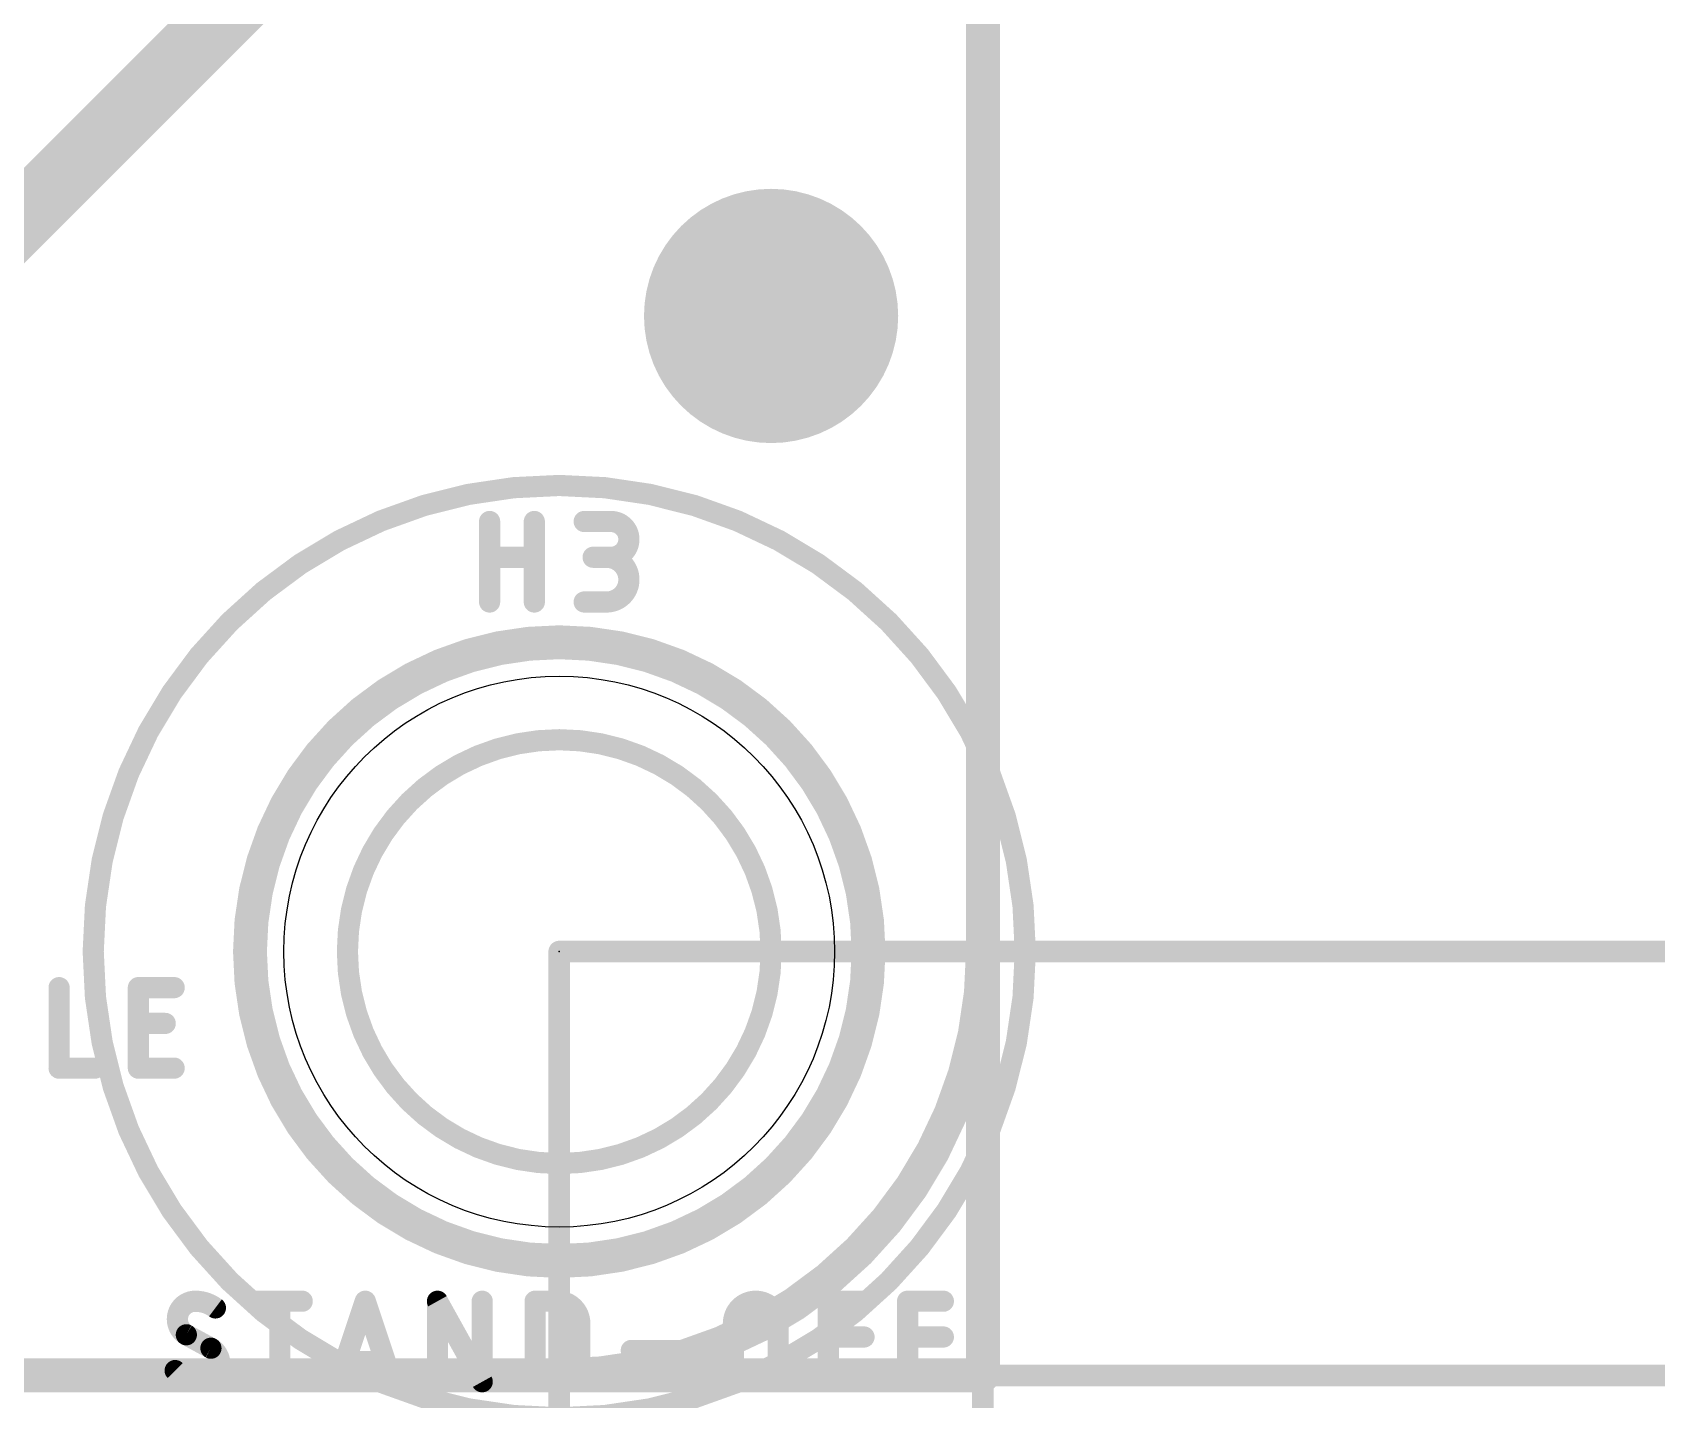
# Model space of a CAD drawing. Extents: x -33 to 53.6, y -13.2 to 65.9.
# Drawn here: x 17.16 to 26.9, y -0.14 to 8.05 of the extents above; entities that cross this region are included whole.
import ezdxf

# ---------------------------------------------------------------- set-up
doc = ezdxf.new("R2010")
doc.units = 0
for name, color, linetype in [('1', 12, 'CONTINUOUS'), ('16', 132, 'CONTINUOUS'), ('17', 110, 'CONTINUOUS'), ('20', 31, 'CONTINUOUS'), ('23', 53, 'CONTINUOUS'), ('25', 253, 'CONTINUOUS'), ('27', 253, 'CONTINUOUS'), ('39', 12, 'CONTINUOUS'), ('41', 12, 'CONTINUOUS'), ('42', 132, 'CONTINUOUS'), ('47', 253, 'CONTINUOUS'), ('51', 253, 'CONTINUOUS')]:
    doc.layers.add(name, color=color, linetype=linetype)

# ---------------------------------------------------------------- blocks, each defined once
blk = doc.blocks.new('ROUNDP')
at = {"const_width": 0.5}
blk.add_lwpolyline([(0, -0.25, 1), (0, 0.25, 1), (0, -0.25)], format="xyb", dxfattribs=at)

msp = doc.modelspace()

# ---------------------------------------------------------------- linework, layer by layer
at = {"layer": '1'}
for points, const_width in [([(22.86, 0), (22.86, 50.8)], 0.2032), ([(19.05, 8.89), (13.97, 3.81)], 0.4064), ([(0, 0), (22.86, 0)], 0.2032)]:
    msp.add_lwpolyline(points, dxfattribs=dict(at, const_width=const_width))
at = {"layer": '1', "const_width": 0.1016}
for points in [[(22.86, -0.0508, 1), (22.86, 0.0508)], [(22.8092, 0, 1), (22.9108, 0)]]:
    msp.add_lwpolyline(points, format="xyb", dxfattribs=at)
at = {"layer": '16', "const_width": 0.2032}
for points in [[(22.86, 50.8), (22.86, 0)], [(22.86, 0), (0, 0)]]:
    msp.add_lwpolyline(points, dxfattribs=at)
at = {"layer": '16', "const_width": 0.1016}
for points in [[(22.86, -0.0508, 1), (22.86, 0.0508)], [(22.8092, 0, 1), (22.9108, 0)]]:
    msp.add_lwpolyline(points, format="xyb", dxfattribs=at)
at = {"layer": '20', "const_width": 0.2032}
for points in [[(22.86, 48.26), (22.86, 2.54)], [(20.32, 0), (2.54, 0)]]:
    msp.add_lwpolyline(points, dxfattribs=at)
at = {"layer": '20'}
for points, const_width in [([(20.32, 0, 0.4142), (22.86, 2.54)], 0.2032), ([(22.9108, 2.54, 1), (22.8092, 2.54)], 0.1016), ([(22.8092, 2.54, 1), (22.9108, 2.54)], 0.1016), ([(20.32, 0.0508, 1), (20.32, -0.0508)], 0.1016), ([(20.32, -0.0508, 1), (20.32, 0.0508)], 0.1016)]:
    msp.add_lwpolyline(points, format="xyb", dxfattribs=dict(at, const_width=const_width))
msp.add_circle((20.32, 2.54), 1.651, dxfattribs=at)
at = {"layer": '23'}
msp.add_point((20.32, 2.54), dxfattribs=at)
at = {"layer": '25', "const_width": 0.127}
for points in [[(19.9025, 4.6355), (19.9025, 5.1181)], [(20.1706, 5.1181), (20.1706, 4.6355)], [(20.4694, 5.1181), (20.6303, 5.1181)], [(19.9025, 4.9036), (20.1706, 4.9036)], [(20.6303, 4.9036), (20.523, 4.9036)], [(20.4694, 4.6355), (20.6035, 4.6355)]]:
    msp.add_lwpolyline(points, dxfattribs=at)
at = {"layer": '25'}
for points, const_width in [([(19.9342, 5.1181, 1), (19.8707, 5.1181)], 0.0635), ([(20.2023, 5.1181, 1), (20.1388, 5.1181)], 0.0635), ([(20.4694, 5.1498, 1), (20.4694, 5.0864)], 0.0635), ([(20.6303, 4.9036, 1), (20.6303, 5.1181)], 0.127), ([(20.6303, 5.1498, 1), (20.6303, 5.0864)], 0.0635), ([(20.6303, 5.0864, 1), (20.6303, 5.1498)], 0.0635), ([(19.9025, 4.9354, 1), (19.9025, 4.8719)], 0.0635), ([(20.1706, 4.8719, 1), (20.1706, 4.9354)], 0.0635), ([(20.523, 4.9354, 1), (20.523, 4.8719)], 0.0635), ([(20.6035, 4.6355, 1), (20.6035, 4.9036)], 0.127), ([(20.6035, 4.9354, 1), (20.6035, 4.8719)], 0.0635), ([(20.6303, 4.9354, 1), (20.6303, 4.8719)], 0.0635), ([(20.6303, 4.8719, 1), (20.6303, 4.9354)], 0.0635), ([(20.4694, 4.6673, 1), (20.4694, 4.6038)], 0.0635), ([(20.6035, 4.6673, 1), (20.6035, 4.6038)], 0.0635), ([(20.6035, 4.6038, 1), (20.6035, 4.6673)], 0.0635), ([(19.8707, 4.6355, 1), (19.9342, 4.6355)], 0.0635), ([(20.1388, 4.6355, 1), (20.2023, 4.6355)], 0.0635)]:
    msp.add_lwpolyline(points, format="xyb", dxfattribs=dict(at, const_width=const_width))
at = {"layer": '27', "const_width": 0.127}
for points in [[(17.3214, 2.3241), (17.3214, 1.8415)], [(17.7968, 1.8415), (17.7968, 2.3241)], [(17.7968, 2.3241), (18.0113, 2.3241)], [(17.7968, 2.1096), (17.9577, 2.1096)], [(17.3214, 1.8415), (17.5359, 1.8415)], [(18.0113, 1.8415), (17.7968, 1.8415)], [(18.511, 0.4445), (18.7791, 0.4445)], [(18.6451, -0.0381), (18.6451, 0.4445)], [(18.9963, -0.0381), (19.1571, 0.4445)], [(19.1571, 0.4445), (19.318, -0.0381)], [(19.59, -0.0381), (19.59, 0.4445)], [(19.59, 0.4445), (19.8581, -0.0381)], [(19.8581, -0.0381), (19.8581, 0.4445)], [(20.1752, -0.0381), (20.1752, 0.4445)], [(20.1752, 0.4445), (20.3093, 0.4445)], [(21.9328, -0.0381), (21.9328, 0.4445)], [(21.9328, 0.4445), (22.1473, 0.4445)], [(22.4083, -0.0381), (22.4083, 0.4445)], [(22.4083, 0.4445), (22.6228, 0.4445)], [(18.2317, 0.163), (18.0843, 0.2434)], [(20.4433, 0.3104), (20.4433, 0.096)], [(21.3639, 0.096), (21.3639, 0.3104)], [(21.632, 0.3104), (21.632, 0.096)], [(21.9328, 0.23), (22.1473, 0.23)], [(22.4083, 0.23), (22.6228, 0.23)], [(20.7519, 0.1496), (21.0736, 0.1496)], [(19.2778, 0.0825), (19.0365, 0.0825)], [(20.3093, -0.0381), (20.1752, -0.0381)]]:
    msp.add_lwpolyline(points, dxfattribs=at)
at = {"layer": '27'}
for points, const_width in [([(17.3531, 2.3241, 1), (17.2896, 2.3241)], 0.0635), ([(17.7968, 2.3559, 1), (17.7968, 2.2923)], 0.0635), ([(17.8286, 2.3241, 1), (17.7651, 2.3241)], 0.0635), ([(18.0113, 2.2923, 1), (18.0113, 2.3559)], 0.0635), ([(17.7968, 2.1414, 1), (17.7968, 2.0779)], 0.0635), ([(17.9577, 2.0779, 1), (17.9577, 2.1414)], 0.0635), ([(17.3214, 1.8733, 1), (17.3214, 1.8098)], 0.0635), ([(17.2896, 1.8415, 1), (17.3531, 1.8415)], 0.0635), ([(17.5359, 1.8098, 1), (17.5359, 1.8733)], 0.0635), ([(17.7968, 1.8733, 1), (17.7968, 1.8098)], 0.0635), ([(17.7651, 1.8415, 1), (17.8286, 1.8415)], 0.0635), ([(18.0113, 1.8098, 1), (18.0113, 1.8733)], 0.0635), ([(18.1379, 0.4445, 0.4142), (18.0306, 0.3373)], 0.127), ([(18.2585, 0.4043, 0.1623), (18.1379, 0.4445)], 0.127), ([(18.1379, 0.4762, 1), (18.1379, 0.4128)], 0.0635), ([(18.1379, 0.4127, 1), (18.1379, 0.4762)], 0.0635), ([(18.511, 0.4763, 1), (18.511, 0.4128)], 0.0635), ([(18.6768, 0.4445, 1), (18.6133, 0.4445)], 0.0635), ([(18.7791, 0.4128, 1), (18.7791, 0.4763)], 0.0635), ([(19.1872, 0.4545, 1), (19.127, 0.4345)], 0.0635), ([(19.1872, 0.4345, 1), (19.127, 0.4545)], 0.0635), ([(19.6217, 0.4445, 1), (19.5582, 0.4445)], 0.0635), ([(19.6177, 0.4599, 1), (19.5622, 0.4291)], 0.0635), ([(19.8899, 0.4445, 1), (19.8264, 0.4445)], 0.0635), ([(20.1752, 0.4763, 1), (20.1752, 0.4128)], 0.0635), ([(20.207, 0.4445, 1), (20.1435, 0.4445)], 0.0635), ([(20.3093, 0.4763, 1), (20.3093, 0.4128)], 0.0635), ([(20.4433, 0.3104, 0.4142), (20.3093, 0.4445)], 0.127), ([(20.3093, 0.4128, 1), (20.3093, 0.4763)], 0.0635), ([(21.632, 0.3104, 1), (21.3639, 0.3104)], 0.127), ([(21.9645, 0.4445, 1), (21.901, 0.4445)], 0.0635), ([(21.9328, 0.4763, 1), (21.9328, 0.4128)], 0.0635), ([(22.1473, 0.4128, 1), (22.1473, 0.4763)], 0.0635), ([(22.4083, 0.4763, 1), (22.4083, 0.4128)], 0.0635), ([(22.44, 0.4445, 1), (22.3765, 0.4445)], 0.0635), ([(22.6228, 0.4128, 1), (22.6228, 0.4763)], 0.0635), ([(18.0306, 0.3373, 0.2656), (18.0843, 0.2434)], 0.127), ([(18.0624, 0.3373, 1), (17.9989, 0.3373)], 0.0635), ([(18.2395, 0.3789, 1), (18.2776, 0.4297)], 0.0635), ([(17.9989, 0.3373, 1), (18.0624, 0.3373)], 0.0635), ([(18.0995, 0.2713, 1), (18.0691, 0.2155)], 0.0635), ([(18.0681, 0.2161, 1), (18.1004, 0.2708)], 0.0635), ([(20.4751, 0.3104, 1), (20.4116, 0.3104)], 0.0635), ([(20.4116, 0.3104, 1), (20.4751, 0.3104)], 0.0635), ([(21.3957, 0.3104, 1), (21.3322, 0.3104)], 0.0635), ([(21.3322, 0.3104, 1), (21.3957, 0.3104)], 0.0635), ([(21.6638, 0.3104, 1), (21.6003, 0.3104)], 0.0635), ([(21.6003, 0.3104, 1), (21.6638, 0.3104)], 0.0635), ([(21.9328, 0.2618, 1), (21.9328, 0.1983)], 0.0635), ([(22.1473, 0.1983, 1), (22.1473, 0.2618)], 0.0635), ([(22.4083, 0.2618, 1), (22.4083, 0.1983)], 0.0635), ([(22.6228, 0.1983, 1), (22.6228, 0.2618)], 0.0635), ([(18.2853, 0.0691, 0.2656), (18.2317, 0.163)], 0.127), ([(18.2478, 0.1903, 1), (18.2156, 0.1356)], 0.0635), ([(18.2165, 0.1351, 1), (18.2469, 0.1909)], 0.0635), ([(20.7519, 0.1813, 1), (20.7519, 0.1178)], 0.0635), ([(21.0736, 0.1178, 1), (21.0736, 0.1813)], 0.0635), ([(18.1781, -0.0381, 0.4142), (18.2853, 0.0691)], 0.127), ([(18.3171, 0.0691, 1), (18.2536, 0.0691)], 0.0635), ([(18.2536, 0.0691, 1), (18.3171, 0.0691)], 0.0635), ([(19.0365, 0.1143, 1), (19.0365, 0.0508)], 0.0635), ([(19.2778, 0.0508, 1), (19.2778, 0.1143)], 0.0635), ([(20.3093, -0.0381, 0.4142), (20.4433, 0.096)], 0.127), ([(20.4751, 0.096, 1), (20.4116, 0.096)], 0.0635), ([(20.4116, 0.096, 1), (20.4751, 0.096)], 0.0635), ([(21.3639, 0.096, 1), (21.632, 0.096)], 0.127), ([(21.3957, 0.096, 1), (21.3322, 0.096)], 0.0635), ([(21.3322, 0.096, 1), (21.3957, 0.096)], 0.0635), ([(21.6638, 0.096, 1), (21.6003, 0.096)], 0.0635), ([(21.6003, 0.096, 1), (21.6638, 0.096)], 0.0635), ([(18.0172, 0.0289, 0.2), (18.1781, -0.0381)], 0.127), ([(18.0398, 0.0513, 1), (17.9947, 0.0066)], 0.0635), ([(18.1781, -0.0064, 1), (18.1781, -0.0698)], 0.0635), ([(18.1781, -0.0698, 1), (18.1781, -0.0064)], 0.0635), ([(18.9661, -0.0281, 1), (19.0264, -0.0481)], 0.0635), ([(19.2879, -0.0481, 1), (19.3481, -0.0281)], 0.0635), ([(19.8303, -0.0535, 1), (19.8859, -0.0227)], 0.0635), ([(20.1752, -0.0064, 1), (20.1752, -0.0698)], 0.0635), ([(20.3093, -0.0064, 1), (20.3093, -0.0698)], 0.0635), ([(20.3093, -0.0698, 1), (20.3093, -0.0064)], 0.0635), ([(18.6133, -0.0381, 1), (18.6768, -0.0381)], 0.0635), ([(19.5582, -0.0381, 1), (19.6217, -0.0381)], 0.0635), ([(19.8264, -0.0381, 1), (19.8899, -0.0381)], 0.0635), ([(20.1435, -0.0381, 1), (20.207, -0.0381)], 0.0635), ([(21.901, -0.0381, 1), (21.9645, -0.0381)], 0.0635), ([(22.3765, -0.0381, 1), (22.44, -0.0381)], 0.0635)]:
    msp.add_lwpolyline(points, format="xyb", dxfattribs=dict(at, const_width=const_width))
at = {"layer": '39', "const_width": 0.127}
msp.add_lwpolyline([(20.32, -0.254, 1), (20.32, 5.334, 1), (20.32, -0.254)], format="xyb", dxfattribs=at)
at = {"layer": '41'}
for points, const_width in [([(20.32, 4.3942, 1), (20.32, 0.6858)], 0.2032), ([(20.32, 0.6858, 1), (20.32, 4.3942)], 0.2032), ([(20.32, 4.445, 1), (20.32, 4.3434)], 0.1016), ([(20.32, 4.3434, 1), (20.32, 4.445)], 0.1016), ([(20.32, 0.7366, 1), (20.32, 0.635)], 0.1016), ([(20.32, 0.635, 1), (20.32, 0.7366)], 0.1016)]:
    msp.add_lwpolyline(points, format="xyb", dxfattribs=dict(at, const_width=const_width))
at = {"layer": '42'}
for points, const_width in [([(20.32, 4.3942, 1), (20.32, 0.6858)], 0.2032), ([(20.32, 0.6858, 1), (20.32, 4.3942)], 0.2032), ([(20.32, 4.445, 1), (20.32, 4.3434)], 0.1016), ([(20.32, 4.3434, 1), (20.32, 4.445)], 0.1016), ([(20.32, 0.7366, 1), (20.32, 0.635)], 0.1016), ([(20.32, 0.635, 1), (20.32, 0.7366)], 0.1016)]:
    msp.add_lwpolyline(points, format="xyb", dxfattribs=dict(at, const_width=const_width))
at = {"layer": '47', "const_width": 0.13}
for points in [[(20.32, 2.54), (20.32, -4.49)], [(20.32, 2.54), (38.78, 2.54)], [(22.86, 2.54), (22.86, -4.49)], [(20.32, 0), (38.78, 0)]]:
    msp.add_lwpolyline(points, dxfattribs=at)
at = {"layer": '47', "const_width": 0.065}
for points in [[(20.3525, 2.54, 1), (20.2875, 2.54)], [(20.32, 2.5725, 1), (20.32, 2.5075)], [(22.8925, 2.54, 1), (22.8275, 2.54)], [(20.32, 0.0325, 1), (20.32, -0.0325)]]:
    msp.add_lwpolyline(points, format="xyb", dxfattribs=at)
at = {"layer": '51', "const_width": 0.127}
for points in [[(22.86, 50.8), (22.86, 0)], [(22.86, 0), (0, 0)]]:
    msp.add_lwpolyline(points, dxfattribs=at)
at = {"layer": '51'}
for points, const_width in [([(20.32, 1.27, 1), (20.32, 3.81, 1), (20.32, 1.27)], 0.127), ([(22.8283, 0, 1), (22.8917, 0)], 0.0635), ([(22.86, -0.0318, 1), (22.86, 0.0318)], 0.0635)]:
    msp.add_lwpolyline(points, format="xyb", dxfattribs=dict(at, const_width=const_width))

# ---------------------------------------------------------------- block references
at = {"layer": '17', "xscale": 1.524, "yscale": 1.524}
msp.add_blockref('ROUNDP', (21.59, 6.35), dxfattribs=at)
msp.add_blockref('ROUNDP', (21.59, 6.35), dxfattribs=at)

doc.saveas('drawing.dxf')
